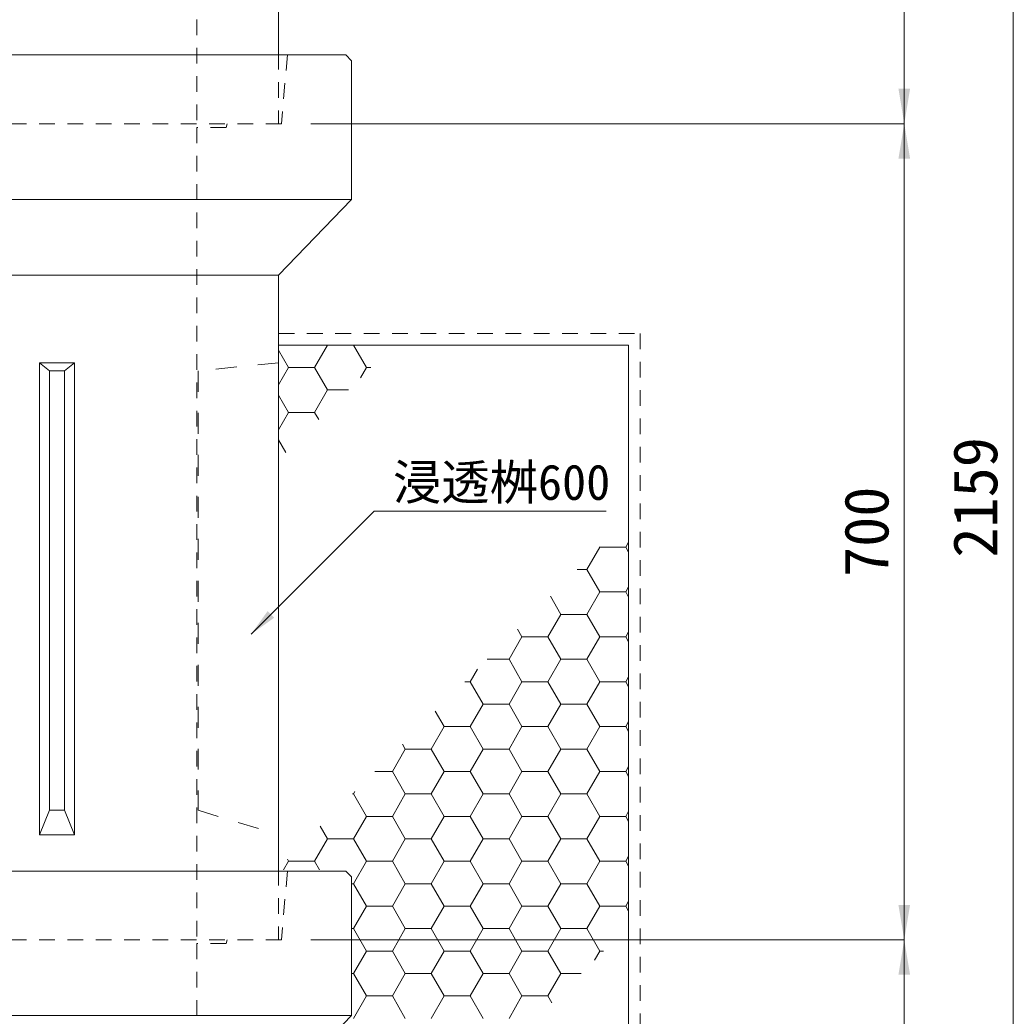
# Model space of a CAD drawing. Units: millimetres at full size. Extents: x 40781 to 122968, y -21714 to -2620.
# Drawn here: x 118151 to 119002, y -17744 to -16890 of the extents above; entities that cross this region are included whole.
import ezdxf
from ezdxf.enums import TextEntityAlignment as Align

# ---------------------------------------------------------------- set-up
doc = ezdxf.new("R2010")
doc.units = ezdxf.units.MM
doc.header["$LTSCALE"] = 18
doc.linetypes.add('USER2', pattern=[1.35, 0.75, -0.6])
doc.linetypes.add('USER3', pattern=[2, 1, -1])
for name, color, linetype, lineweight in [('0_2', 7, 'Continuous', 9), ('ハッチング', 7, 'Continuous', 5), ('寸法線', 7, 'Continuous', 9), ('本体', 2, 'Continuous', 13)]:
    doc.layers.add(name, color=color, linetype=linetype, lineweight=lineweight)
doc.styles.add('ＭＳ ゴシック', font='')
doc.styles.get('ＭＳ ゴシック').set_extended_font_data('MS Gothic')

# ---------------------------------------------------------------- blocks, each defined once
blk = doc.blocks.new('filled_arrow')
at = {"color": 0, "linetype": 'Continuous', "lineweight": -2}
blk.add_solid([(7.5, 1.25), (0, 0), (7.5, -1.25)], dxfattribs=at)

msp = doc.modelspace()

# ---------------------------------------------------------------- linework, layer by layer
at = {"layer": '0_2'}
for p, q in [((118167.88, -17183.78), (118176.38, -17190.82)), ((118189.38, -17190.82), (118197.88, -17183.78)), ((118167.88, -17588.74), (118176.38, -17567.62)), ((118189.38, -17567.62), (118197.88, -17588.74))]:
    msp.add_line(p, q, dxfattribs=at)
at = {"layer": '0_2', "linetype": 'USER3'}
for p, q in [((118372.88, -17183.78), (118303.88, -17190.82)), ((118303.88, -17190.82), (118303.88, -17567.62)), ((118303.88, -17567.62), (118372.88, -17588.74))]:
    msp.add_line(p, q, dxfattribs=at)
at = {"layer": '0_2'}
for points in [[(118167.88, -17183.78), (118197.88, -17183.78), (118197.88, -17588.74), (118167.88, -17588.74)], [(118176.38, -17190.82), (118189.38, -17190.82), (118189.38, -17567.62), (118176.38, -17567.62)]]:
    msp.add_lwpolyline(points, close=True, dxfattribs=at)
at = {"layer": 'ハッチング'}
for p, q in [((118381.46, -17187.94), (118372.88, -17173.08)), ((118403.69, -17187.94), (118414.75, -17168.78)), ((118448.14, -17187.94), (118437.08, -17168.78)), ((118372.88, -17202.8), (118381.46, -17187.94)), ((118381.46, -17187.94), (118403.69, -17187.94)), ((118414.8, -17207.19), (118403.69, -17187.94)), ((118443, -17196.84), (118448.14, -17187.94)), ((118448.14, -17187.94), (118451.9, -17187.94)), ((118403.69, -17226.44), (118414.8, -17207.19)), ((118414.8, -17207.19), (118432.65, -17207.19)), ((118381.46, -17226.44), (118372.88, -17211.58)), ((118372.88, -17241.3), (118381.46, -17226.44)), ((118381.46, -17226.44), (118403.69, -17226.44)), ((118407.24, -17232.6), (118403.69, -17226.44)), ((118379.06, -17260.78), (118372.88, -17250.07)), ((118637.05, -17361.17), (118648.16, -17341.92)), ((118648.16, -17341.92), (118648.07, -17341.77)), ((118648.16, -17341.92), (118670.39, -17341.92)), ((118670.39, -17341.92), (118672.88, -17337.6)), ((118672.88, -17346.25), (118670.39, -17341.92)), ((118628.67, -17361.17), (118637.05, -17361.17)), ((118648.16, -17380.42), (118637.05, -17361.17)), ((118670.39, -17380.42), (118672.88, -17376.09)), ((118614.82, -17399.66), (118605.8, -17384.04)), ((118637.05, -17399.66), (118648.16, -17380.42)), ((118648.16, -17380.42), (118670.39, -17380.42)), ((118672.88, -17384.74), (118670.39, -17380.42)), ((118603.71, -17418.91), (118614.82, -17399.66)), ((118614.82, -17399.66), (118637.05, -17399.66)), ((118648.16, -17418.91), (118637.05, -17399.66)), ((118581.49, -17418.91), (118577.62, -17412.22)), ((118570.37, -17438.16), (118581.49, -17418.91)), ((118581.49, -17418.91), (118603.71, -17418.91)), ((118614.82, -17438.16), (118603.71, -17418.91)), ((118637.05, -17438.16), (118648.16, -17418.91)), ((118648.16, -17418.91), (118670.39, -17418.91)), ((118670.39, -17418.91), (118672.88, -17414.59)), ((118672.88, -17423.23), (118670.39, -17418.91)), ((118551.68, -17438.16), (118570.38, -17438.16)), ((118581.49, -17457.41), (118570.37, -17438.16)), ((118603.71, -17457.4), (118614.82, -17438.16)), ((118614.82, -17438.16), (118637.05, -17438.16)), ((118648.16, -17457.41), (118637.05, -17438.16)), ((118537.04, -17457.4), (118543.32, -17446.52)), ((118670.39, -17457.4), (118672.88, -17453.08)), ((118532.44, -17457.4), (118537.04, -17457.4)), ((118548.15, -17476.65), (118537.04, -17457.41)), ((118570.37, -17476.65), (118581.49, -17457.4)), ((118581.49, -17457.4), (118603.71, -17457.4)), ((118614.82, -17476.65), (118603.71, -17457.41)), ((118637.05, -17476.65), (118648.16, -17457.4)), ((118648.16, -17457.4), (118670.39, -17457.4)), ((118672.88, -17461.73), (118670.39, -17457.41)), ((118537.04, -17495.9), (118548.15, -17476.65)), ((118548.15, -17476.65), (118570.38, -17476.65)), ((118581.49, -17495.9), (118570.37, -17476.65)), ((118603.71, -17495.9), (118614.82, -17476.65)), ((118614.82, -17476.65), (118637.05, -17476.65)), ((118648.16, -17495.9), (118637.05, -17476.65)), ((118514.81, -17495.9), (118507.17, -17482.67)), ((118503.7, -17515.15), (118514.81, -17495.9)), ((118514.81, -17495.9), (118537.04, -17495.9)), ((118548.15, -17515.15), (118537.04, -17495.9)), ((118570.37, -17515.15), (118581.49, -17495.9)), ((118581.49, -17495.9), (118603.71, -17495.9)), ((118614.82, -17515.15), (118603.71, -17495.9)), ((118637.05, -17515.15), (118648.16, -17495.9)), ((118648.16, -17495.9), (118670.39, -17495.9)), ((118670.39, -17495.9), (118672.88, -17491.57)), ((118672.88, -17500.22), (118670.39, -17495.9)), ((118481.47, -17515.15), (118478.99, -17510.85)), ((118470.36, -17534.39), (118481.47, -17515.15)), ((118481.48, -17515.15), (118503.7, -17515.15)), ((118514.81, -17534.39), (118503.7, -17515.15)), ((118537.04, -17534.39), (118548.15, -17515.15)), ((118548.15, -17515.15), (118570.38, -17515.15)), ((118581.49, -17534.39), (118570.37, -17515.15)), ((118603.71, -17534.39), (118614.82, -17515.15)), ((118614.82, -17515.15), (118637.05, -17515.15)), ((118648.16, -17534.39), (118637.05, -17515.15)), ((118670.39, -17534.39), (118672.88, -17530.07)), ((118455.45, -17534.39), (118470.36, -17534.39)), ((118481.47, -17553.64), (118470.36, -17534.39)), ((118503.7, -17553.64), (118514.81, -17534.39)), ((118514.81, -17534.39), (118537.04, -17534.39)), ((118548.15, -17553.64), (118537.04, -17534.39)), ((118570.37, -17553.64), (118581.49, -17534.39)), ((118581.49, -17534.39), (118603.71, -17534.39)), ((118614.82, -17553.64), (118603.71, -17534.39)), ((118637.05, -17553.64), (118648.16, -17534.39)), ((118648.16, -17534.39), (118670.39, -17534.39)), ((118672.88, -17538.72), (118670.39, -17534.39)), ((118436.2, -17553.64), (118437.02, -17553.64)), ((118437.02, -17553.64), (118438.15, -17551.69)), ((118448.14, -17572.89), (118437.02, -17553.64)), ((118470.36, -17572.89), (118481.47, -17553.64)), ((118481.48, -17553.64), (118503.7, -17553.64)), ((118514.81, -17572.89), (118503.7, -17553.64)), ((118537.04, -17572.89), (118548.15, -17553.64)), ((118548.15, -17553.64), (118570.38, -17553.64)), ((118581.49, -17572.89), (118570.37, -17553.64)), ((118603.71, -17572.89), (118614.82, -17553.64)), ((118614.82, -17553.64), (118637.05, -17553.64)), ((118648.16, -17572.89), (118637.05, -17553.64)), ((118437.02, -17592.14), (118448.14, -17572.89)), ((118448.14, -17572.89), (118470.36, -17572.89)), ((118481.47, -17592.14), (118470.36, -17572.89)), ((118503.7, -17592.14), (118514.81, -17572.89)), ((118514.81, -17572.89), (118537.04, -17572.89)), ((118548.15, -17592.14), (118537.04, -17572.89)), ((118570.37, -17592.14), (118581.49, -17572.89)), ((118581.49, -17572.89), (118603.71, -17572.89)), ((118614.82, -17592.14), (118603.71, -17572.89)), ((118637.05, -17592.14), (118648.16, -17572.89)), ((118648.16, -17572.89), (118670.39, -17572.89)), ((118670.39, -17572.89), (118672.88, -17568.56)), ((118672.88, -17577.21), (118670.39, -17572.89)), ((118414.8, -17592.14), (118408.54, -17581.3)), ((118403.69, -17611.38), (118414.8, -17592.14)), ((118414.8, -17592.14), (118437.02, -17592.14)), ((118448.14, -17611.38), (118437.02, -17592.14)), ((118470.36, -17611.38), (118481.47, -17592.14)), ((118481.48, -17592.14), (118503.7, -17592.14)), ((118514.81, -17611.38), (118503.7, -17592.14)), ((118537.04, -17611.38), (118548.15, -17592.14)), ((118548.15, -17592.14), (118570.38, -17592.14)), ((118581.49, -17611.38), (118570.37, -17592.14)), ((118603.71, -17611.38), (118614.82, -17592.14)), ((118614.82, -17592.14), (118637.05, -17592.14)), ((118648.16, -17611.38), (118637.05, -17592.14)), ((118670.39, -17611.38), (118672.88, -17607.06)), ((118377.19, -17618.78), (118381.46, -17611.38)), ((118381.46, -17611.38), (118380.36, -17609.48)), ((118381.46, -17611.38), (118403.69, -17611.38)), ((118407.96, -17618.78), (118403.69, -17611.38)), ((118437.02, -17630.63), (118448.14, -17611.38)), ((118448.14, -17611.38), (118470.36, -17611.38)), ((118481.47, -17630.63), (118470.36, -17611.38)), ((118503.7, -17630.63), (118514.81, -17611.38)), ((118514.81, -17611.38), (118537.04, -17611.38)), ((118548.15, -17630.63), (118537.04, -17611.38)), ((118570.37, -17630.63), (118581.49, -17611.38)), ((118581.49, -17611.38), (118603.71, -17611.38)), ((118614.82, -17630.63), (118603.71, -17611.38)), ((118637.05, -17630.63), (118648.16, -17611.38)), ((118648.16, -17611.38), (118670.39, -17611.38)), ((118672.88, -17615.71), (118670.39, -17611.38)), ((118435.38, -17630.63), (118437.02, -17630.63)), ((118448.14, -17649.88), (118437.02, -17630.63)), ((118470.36, -17649.88), (118481.47, -17630.63)), ((118481.48, -17630.63), (118503.7, -17630.63)), ((118514.81, -17649.88), (118503.7, -17630.63)), ((118537.04, -17649.88), (118548.15, -17630.63)), ((118548.15, -17630.63), (118570.38, -17630.63)), ((118581.49, -17649.88), (118570.37, -17630.63)), ((118603.71, -17649.88), (118614.82, -17630.63)), ((118614.82, -17630.63), (118637.05, -17630.63)), ((118648.16, -17649.88), (118637.05, -17630.63)), ((118437.02, -17669.13), (118448.14, -17649.88)), ((118448.14, -17649.88), (118470.36, -17649.88)), ((118481.47, -17669.13), (118470.36, -17649.88)), ((118503.7, -17669.13), (118514.81, -17649.88)), ((118514.81, -17649.88), (118537.04, -17649.88)), ((118548.15, -17669.13), (118537.04, -17649.88)), ((118570.37, -17669.13), (118581.49, -17649.88)), ((118581.49, -17649.88), (118603.71, -17649.88)), ((118614.82, -17669.13), (118603.71, -17649.88)), ((118637.05, -17669.13), (118648.16, -17649.88)), ((118648.16, -17649.88), (118670.39, -17649.88)), ((118670.39, -17649.88), (118672.88, -17645.55)), ((118672.88, -17654.2), (118670.39, -17649.88)), ((118435.38, -17669.13), (118437.02, -17669.13)), ((118448.14, -17688.37), (118437.02, -17669.13)), ((118470.36, -17688.37), (118481.47, -17669.13)), ((118481.48, -17669.13), (118503.7, -17669.13)), ((118514.81, -17688.37), (118503.7, -17669.13)), ((118537.04, -17688.37), (118548.15, -17669.13)), ((118548.15, -17669.13), (118570.38, -17669.13)), ((118581.49, -17688.37), (118570.37, -17669.13)), ((118603.71, -17688.37), (118614.82, -17669.13)), ((118614.82, -17669.13), (118637.05, -17669.13)), ((118648.16, -17688.37), (118637.05, -17669.13)), ((118437.02, -17707.62), (118448.14, -17688.37)), ((118448.14, -17688.37), (118470.36, -17688.37)), ((118481.47, -17707.62), (118470.36, -17688.37)), ((118503.7, -17707.62), (118514.81, -17688.37)), ((118514.81, -17688.37), (118537.04, -17688.37)), ((118548.15, -17707.62), (118537.04, -17688.37)), ((118570.37, -17707.62), (118581.49, -17688.37)), ((118581.49, -17688.37), (118603.71, -17688.37)), ((118614.82, -17707.62), (118603.71, -17688.37)), ((118643.65, -17696.19), (118648.16, -17688.37)), ((118648.16, -17688.37), (118651.47, -17688.37)), ((118435.38, -17707.62), (118437.02, -17707.62)), ((118448.14, -17726.87), (118437.02, -17707.62)), ((118470.36, -17726.87), (118481.47, -17707.62)), ((118481.48, -17707.62), (118503.7, -17707.62)), ((118514.81, -17726.87), (118503.7, -17707.62)), ((118537.04, -17726.87), (118548.15, -17707.62)), ((118548.15, -17707.62), (118570.38, -17707.62)), ((118581.49, -17726.87), (118570.37, -17707.62)), ((118603.71, -17726.87), (118614.82, -17707.62)), ((118614.82, -17707.62), (118632.22, -17707.62)), ((118437.02, -17746.12), (118448.14, -17726.87)), ((118448.14, -17726.87), (118470.36, -17726.87)), ((118481.47, -17746.12), (118470.36, -17726.87)), ((118503.7, -17746.12), (118514.81, -17726.87)), ((118514.81, -17726.87), (118537.04, -17726.87)), ((118548.15, -17746.12), (118537.04, -17726.87)), ((118570.37, -17746.12), (118581.49, -17726.87)), ((118581.49, -17726.87), (118603.71, -17726.87)), ((118607.1, -17732.74), (118603.71, -17726.87))]:
    msp.add_line(p, q, dxfattribs=at)
at = {"layer": 'ハッチング', "linetype": 'USER2', "lineweight": 9}
msp.add_lwpolyline([(118372.88, -17158.78), (118682.88, -17158.78), (118682.88, -18718.78), (117322.88, -18718.78), (117322.88, -17158.78), (117632.88, -17158.78)], dxfattribs=at)
at = {"layer": 'ハッチング', "lineweight": 20}
msp.add_lwpolyline([(117632.88, -17168.78), (117332.88, -17168.78), (117332.88, -18708.78), (118672.88, -18708.78), (118672.88, -17168.78), (118372.88, -17168.78)], dxfattribs=at)
at = {"layer": '寸法線'}
for p, q in [((119002.45, -18378.78), (119002.45, -16219.78)), ((118909.18, -16278.78), (118909.18, -16978.78)), ((118400.38, -16978.78), (118909.18, -16978.78)), ((118400.38, -16978.78), (118909.18, -16978.78)), ((118909.18, -17678.78), (118909.18, -16978.78)), ((118400.38, -17678.78), (118909.18, -17678.78)), ((118400.38, -17678.78), (118909.18, -17678.78)), ((118909.18, -17678.78), (118909.18, -18378.78))]:
    msp.add_line(p, q, dxfattribs=at)
msp.add_lwpolyline([(118349.23, -17416.71), (118454.87, -17311.07), (118653.77, -17311.07)], dxfattribs=at)
at = {"layer": '本体', "linetype": 'USER2'}
for p, q in [((118302.88, -16281.99), (118302.88, -16978.78)), ((118380.38, -16919.78), (118375.38, -16978.78)), ((118302.88, -16981.99), (118302.88, -17678.78)), ((118327.88, -16981.99), (118302.88, -16981.99)), ((118327.88, -16981.99), (118328.88, -16978.79)), ((118375.38, -16978.78), (118328.88, -16978.79)), ((118380.38, -17619.78), (118375.38, -17678.78)), ((118302.88, -17681.99), (118302.88, -18378.78)), ((118327.88, -17681.99), (118302.88, -17681.99)), ((118327.88, -17681.99), (118328.88, -17678.79)), ((118375.38, -17678.78), (118328.88, -17678.79))]:
    msp.add_line(p, q, dxfattribs=at)
at = {"layer": '本体'}
for p, q in [((117575.38, -16919.78), (118430.38, -16919.78)), ((118430.38, -16919.78), (118435.38, -16924.78)), ((118435.38, -16924.78), (118435.38, -17043.78)), ((117575.38, -17619.78), (118430.38, -17619.78)), ((118430.38, -17619.78), (118435.38, -17624.78)), ((118435.38, -17624.78), (118435.38, -17743.78))]:
    msp.add_line(p, q, dxfattribs=at)
at = {"layer": '本体', "linetype": 'USER2', "lineweight": 9}
for p, q in [((118372.88, -16918.78), (118372.88, -16978.78)), ((117632.88, -16978.78), (118372.88, -16978.78)), ((118372.88, -17618.78), (118372.88, -17678.78)), ((117632.88, -17678.78), (118372.88, -17678.78))]:
    msp.add_line(p, q, dxfattribs=at)
at = {"layer": '本体', "lineweight": 9}
for p, q in [((117570.38, -17043.78), (118435.38, -17043.78)), ((118372.88, -17108.78), (117632.88, -17108.78)), ((117570.38, -17743.78), (118435.38, -17743.78))]:
    msp.add_line(p, q, dxfattribs=at)
at = {"layer": '本体'}
for points in [[(118435.38, -16343.78), (118372.88, -16408.78), (118372.88, -16918.78)], [(118435.38, -17043.78), (118372.88, -17108.78), (118372.88, -17618.78)], [(118435.38, -17743.78), (118372.88, -17808.78), (118372.88, -18378.78)]]:
    msp.add_lwpolyline(points, dxfattribs=at)

# ---------------------------------------------------------------- block references
at = {"layer": '寸法線'}
for p, xscale, yscale, rotation in [((118909.18, -16978.78), 4, 4, 90), ((118909.18, -16978.78), 4, 4, 270), ((118349.23, -17416.71), 3.2, 3.2, 45), ((118909.18, -17678.78), 4, 4, 90), ((118909.18, -17678.78), 4, 4, 270)]:
    msp.add_blockref('filled_arrow', p, dxfattribs=dict(at, xscale=xscale, yscale=yscale, rotation=rotation))

# ---------------------------------------------------------------- texts
at = {"layer": '寸法線', "style": 'ＭＳ ゴシック'}
for s, p in [('2159', (118969.95, -17299.28)), ('700', (118876.68, -17328.78))]:
    msp.add_text(s, height=37.98, rotation=90, dxfattribs=at).set_placement(p, align=Align.MIDDLE_CENTER)
msp.add_text('浸透桝600', height=30.38, dxfattribs=at).set_placement((118470.87, -17271.05), align=Align.TOP_LEFT)

doc.saveas('drawing.dxf')
